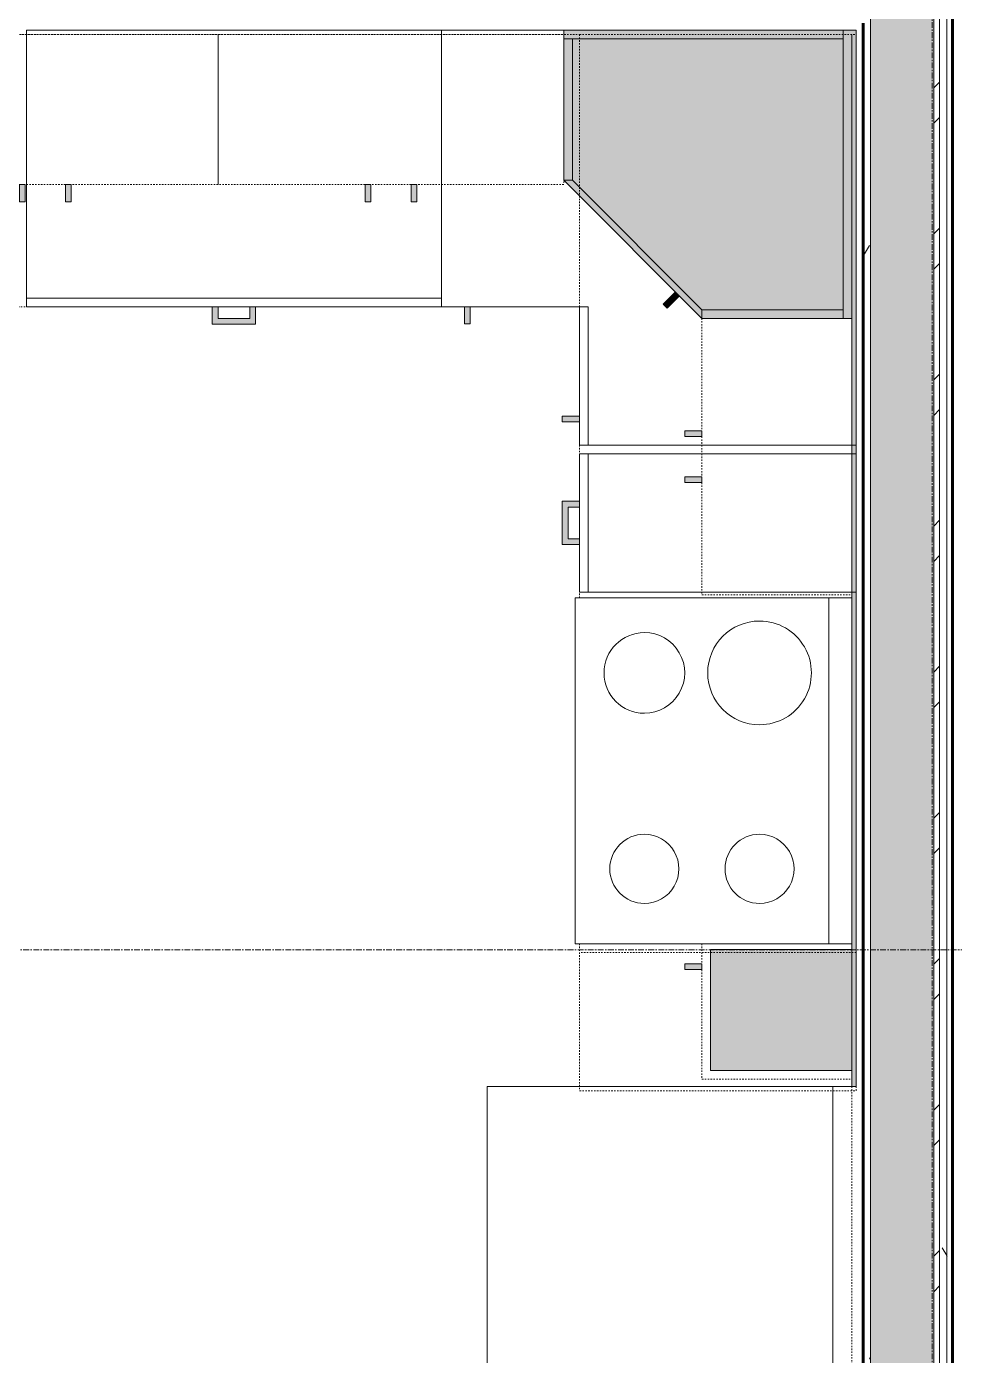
# Model space of a CAD drawing. Header units: inches. Extents: x -4169 to -1846, y 9706 to 12377.
# Drawn here: x -3559.9 to -3479.4, y 11247 to 11362.3 of the extents above; entities that cross this region are included whole.
import ezdxf

# ---------------------------------------------------------------- set-up
doc = ezdxf.new("R2010")
doc.units = ezdxf.units.IN
doc.header["$MEASUREMENT"] = 0
doc.linetypes.add('Dash', pattern=[0.25, 0.125, -0.125])
doc.linetypes.add('Grid Line 1_2_', pattern=[0.875, 0.5, -0.125, 0.125, -0.125])
for name, color, linetype, lineweight in [('0-1', 7, 'Continuous', 5), ('0-2', 50, 'Continuous', 18), ('A-WALL', 113, 'Continuous', 18), ('A-WALL-2', 96, 'Continuous', 5), ('A-WALL-5', 50, 'Continuous', 18), ('A-WALL-PATT-4', 111, 'Continuous', 9), ('I-WALL-3', 2, 'Continuous', 60), ('Q-CASE', 31, 'Continuous', 9), ('Q-CASE-1', 9, 'Continuous', 9), ('Q-CASE-3', 250, 'Continuous', 9), ('Q-CASE-4', 250, 'Dash', 9), ('Q-CASE-5', 254, 'Continuous', 9), ('Q-CASE-HDLN-1', 250, 'Dash', 9), ('Q-SPCQ-1', 250, 'Continuous', 9), ('S-GRID-1', 1, 'Grid Line 1_2_', 9)]:
    doc.layers.add(name, color=color, linetype=linetype, lineweight=lineweight)
pattern_1 = [(0, (0, 0), (20.48, 5.12), [0.845, -14.515, 0.845, -14.515, -81.92]), (0, (0, 0), (20.48, 5.12), [-30.72, 0.845, -29.875, 0.845, -14.515, -35.84]), (0, (0, 0), (20.48, 5.12), [-76.8, 0.845, -9.395, 0.845, -24.755]), (120, (7.68, 2.56), (-14.67405, 15.1762003), [0.845, -14.515, 0.845, -14.515, -81.92]), (120, (7.68, 2.56), (-14.67405, 15.1762003), [-30.72, 0.845, -29.875, 0.845, -14.515, -35.84]), (120, (7.68, 2.56), (-14.67405, 15.1762003), [-76.8, 0.845, -9.395, 0.845, -24.755]), (240, (10.24, 12.8), (-5.80595, -20.2962003), [0.845, -14.515, 0.845, -14.515, -81.92]), (240, (10.24, 12.8), (-5.80595, -20.2962003), [-30.72, 0.845, -29.875, 0.845, -14.515, -35.84]), (240, (10.24, 12.8), (-5.80595, -20.2962003), [-76.8, 0.845, -9.395, 0.845, -24.755])]

# ---------------------------------------------------------------- blocks, each defined once
blk = doc.blocks.new('Refrigerator_-_Side-by-Side_6047 - 36_ X 30_-345559-ENLARGED RCP - 2ND FLOOR PLAN')
at = {"layer": 'Q-SPCQ-1'}
for p, q in [((17.87, 14.42), (-17.88, 14.42)), ((-17.88, 14.42), (-17.88, -15.58)), ((17.87, -15.58), (17.87, 14.42)), ((-17.88, -15.58), (17.87, -15.58))]:
    blk.add_line(p, q, dxfattribs=at)
blk = doc.blocks.new('Range - 24_ x 30_-2320547-ENLARGED RCP - 2ND FLOOR PLAN')
at = {"layer": 'Q-SPCQ-1'}
for p, q in [((30, 24), (0, 24)), ((0, 24), (0, 0)), ((30, 0), (30, 24)), ((0, 22), (30, 22)), ((0, 0), (30, 0))]:
    blk.add_line(p, q, dxfattribs=at)
for centre, radius, start, end in [((6.5, 16), 4.5, 360, 180), ((23.5, 16), 3, 360, 180), ((6.5, 16), 4.5, 180, 360), ((23.5, 16), 3, 180, 0), ((6.5, 6), 3.5, 360, 180), ((23.5, 6), 3, 360, 180), ((6.5, 6), 3.5, 180, 0), ((23.5, 6), 3, 180, 360)]:
    blk.add_arc(centre, radius, start, end, dxfattribs=at)
blk = doc.blocks.new('OD_CW_Countertop - OD_CW_Countertop-2607118-ENLARGED RCP - 2ND FLOOR PLAN')
at = {"layer": 'Q-CASE-HDLN-1'}
for p, q in [((0.74, -24), (0.74, -0.38)), ((0.74, -0.38), (10.25, -0.38)), ((10.74, -0.38), (28.86, -0.38)), ((29.36, -0.38), (32.11, -0.38)), ((32.61, -0.38), (50.74, -0.38)), ((51.23, -0.38), (60.56, -0.38)), ((60.56, -0.38), (60.56, -24)), ((60.56, -24), (0.74, -24))]:
    blk.add_line(p, q, dxfattribs=at)
blk = doc.blocks.new('OD_CW_Countertop - OD_CW_Countertop-2559519-ENLARGED RCP - 2ND FLOOR PLAN')
at = {"layer": 'Q-CASE-HDLN-1'}
for p, q in [((0.74, 0), (13.11, 0)), ((43.11, 0), (47.75, 0)), ((48.24, 0), (51, 0)), ((51.5, 0), (58.38, 0)), ((58.87, 0), (92, 0)), ((92, 0), (92, -24)), ((0.74, -24), (0.74, -22)), ((92, -24), (0.74, -24))]:
    blk.add_line(p, q, dxfattribs=at)
blk = doc.blocks.new('308 - 308-2356161-ENLARGED RCP - 2ND FLOOR PLAN')
at = {"layer": 'Q-CASE'}
blk.add_hatch(color=256, dxfattribs=at).paths.add_polyline_path([(-12, 13.19), (-11.25, 13.19), (0, 24.44), (0, 25.19), (-11.74, 13.44)], flags=0)
at = {"layer": 'Q-CASE-1'}
for points in [[(-11.25, 13.19), (-11.25, 0.94), (12.25, 0.94), (12.25, 24.44), (0, 24.44)], [(0, 24.44), (12.25, 24.44), (12.25, 25.19), (0, 25.19)], [(12.25, 0.94), (13, 0.94), (13, 25.19), (12.25, 25.19), (12.25, 9.84)], [(-12, 13.19), (-12, 0.94), (-11.25, 0.94), (-11.25, 13.19)], [(-12, 0.94), (-12, 0.19), (13, 0.19), (13, 0.94), (-11.25, 0.94)]]:
    blk.add_hatch(color=256, dxfattribs=at).paths.add_polyline_path(points, flags=0)
at = {"layer": 'Q-CASE-5'}
blk.add_hatch(color=256, dxfattribs=at).paths.add_polyline_path([(-11.11, 16.2), (-10.05, 15.14), (-9.7, 15.49), (-10.76, 16.55)], flags=0)
at = {"layer": 'Q-CASE'}
for p, q in [((-12, 13.19), (0, 25.19)), ((0, 24.44), (-11.25, 13.19)), ((0, 25.19), (0, 24.44)), ((-11.25, 13.19), (-12, 13.19))]:
    blk.add_line(p, q, dxfattribs=at)
at = {"layer": 'Q-CASE-3'}
for p, q in [((-11.25, 13.19), (0, 24.44)), ((0, 25.19), (12.25, 25.19)), ((0, 24.44), (0, 25.19)), ((0, 24.44), (12.25, 24.44)), ((12.25, 24.44), (0, 24.44)), ((12.25, 25.19), (12.25, 24.44)), ((12.25, 0.94), (12.25, 25.19)), ((12.25, 25.19), (13, 25.19)), ((12.25, 24.44), (12.25, 0.94)), ((13, 25.19), (13, 0.94)), ((-10.76, 16.55), (-11.11, 16.2)), ((-11.11, 16.2), (-10.05, 15.14)), ((-9.7, 15.49), (-10.76, 16.55)), ((-12, 13.19), (-11.25, 13.19)), ((-12, 0.94), (-12, 13.19)), ((-11.25, 0.94), (-11.25, 13.19)), ((-11.25, 13.19), (-11.25, 0.94)), ((-11.25, 0.94), (-12, 0.94)), ((-12, 0.19), (-12, 0.94)), ((-12, 0.94), (13, 0.94)), ((12.25, 0.94), (-11.25, 0.94)), ((13, 0.94), (12.25, 0.94)), ((13, 0.94), (13, 0.19))]:
    blk.add_line(p, q, dxfattribs=at)
blk = doc.blocks.new('300 Series Wall Hung Cabinet_302 - 24_ X 36_-2573584-ENLARGED RCP - 2ND FLOOR PLAN')
at = {"layer": 'Q-CASE-1'}
for points in [[(-1.76, -13.19), (-2.25, -13.19), (-2.25, -14.69), (-1.76, -14.69)], [(2.24, -13.19), (1.75, -13.19), (1.75, -14.69), (2.24, -14.69)]]:
    blk.add_hatch(color=256, dxfattribs=at).paths.add_polyline_path(points, flags=0)
at = {"layer": 'Q-CASE-3'}
for p, q in [((-1.76, -13.19), (-2.25, -13.19)), ((-2.25, -13.19), (-2.25, -14.69)), ((-1.76, -14.69), (-1.76, -13.19)), ((2.24, -13.19), (1.75, -13.19)), ((1.75, -13.19), (1.75, -14.69)), ((2.24, -14.69), (2.24, -13.19)), ((-2.25, -14.69), (-1.76, -14.69)), ((1.75, -14.69), (2.24, -14.69))]:
    blk.add_line(p, q, dxfattribs=at)
at = {"layer": 'Q-CASE-4'}
for p, q in [((-12, -0.19), (-12, -13.19)), ((12, -13.19), (12, -0.19)), ((-12, -13.19), (12, -13.19))]:
    blk.add_line(p, q, dxfattribs=at)
blk = doc.blocks.new('Base Cabinet-Single Door - 12_-2213366-ENLARGED RCP - 2ND FLOOR PLAN')
at = {"layer": 'Q-CASE-4'}
for p, q in [((-5.26, 24), (-5.26, 0)), ((6.74, 24), (-5.26, 24)), ((6.74, 0), (6.74, 24)), ((-5.26, 0), (6.74, 0))]:
    blk.add_line(p, q, dxfattribs=at)
blk = doc.blocks.new('300 Series Wall Hung Cabinet_302 - 30_ X 36_-V64-ENLARGED RCP - 2ND FLOOR PLAN')
at = {"layer": 'Q-CASE-1'}
for points in [[(-2.25, 14.69), (-2.25, 13.19), (-1.76, 13.19), (-1.76, 14.69)], [(1.75, 14.69), (1.75, 13.19), (2.24, 13.19), (2.24, 14.69)]]:
    blk.add_hatch(color=256, dxfattribs=at).paths.add_polyline_path(points, flags=0)
at = {"layer": 'Q-CASE-3'}
for p, q in [((-1.76, 14.69), (-2.25, 14.69)), ((-2.25, 14.69), (-2.25, 13.19)), ((-1.76, 13.19), (-1.76, 14.69)), ((2.24, 14.69), (1.75, 14.69)), ((1.75, 14.69), (1.75, 13.19)), ((2.24, 13.19), (2.24, 14.69)), ((-2.25, 13.19), (-1.76, 13.19)), ((1.75, 13.19), (2.24, 13.19))]:
    blk.add_line(p, q, dxfattribs=at)
at = {"layer": 'Q-CASE-4'}
for p, q in [((-15, 0.19), (-15, 13.19)), ((-15, 13.19), (15, 13.19)), ((15, 13.19), (15, 0.19)), ((15, 0.19), (-15, 0.19))]:
    blk.add_line(p, q, dxfattribs=at)
blk = doc.blocks.new('Base Cabinet 4 Drawer 254 - Base Cabinet 4 Drawer 254 12_-2556189-ENLARGED RCP - 2ND FLOOR PLAN')
at = {"layer": 'Q-CASE-5'}
blk.add_hatch(color=256, dxfattribs=at).paths.add_polyline_path([(1.39, -25.5), (2.61, -25.5), (2.61, -24), (2.11, -24), (2.11, -25), (-0.64, -25), (-0.64, -24), (-1.14, -24), (-1.14, -25.5)], flags=0)
at = {"layer": 'Q-CASE-3'}
for p, q in [((-5.26, -23.25), (-5.26, 0)), ((-5.26, 0), (6.74, 0)), ((6.74, 0), (6.74, -23.25)), ((-5.26, -23.25), (-5.26, -24)), ((6.74, -23.25), (-5.26, -23.25)), ((-5.26, -24), (6.74, -24)), ((-0.64, -24), (-1.14, -24)), ((-1.14, -25.5), (-1.14, -24)), ((-0.64, -25), (-0.64, -24)), ((2.11, -25), (2.11, -24)), ((2.11, -24), (2.61, -24)), ((2.61, -24), (2.61, -25.5)), ((6.74, -24), (6.74, -23.25)), ((-0.64, -25), (2.11, -25)), ((2.61, -25.5), (-1.14, -25.5))]:
    blk.add_line(p, q, dxfattribs=at)
blk = doc.blocks.new('300 Series Wall Hung Cabinet_302 - 18_ x 36_-V90-ENLARGED RCP - 2ND FLOOR PLAN')
at = {"layer": 'Q-CASE-4'}
for p, q in [((18, 1.8125), (18, 0.1875)), ((18, 0.1875), (-17.75, 0.1875))]:
    blk.add_line(p, q, dxfattribs=at)
blk = doc.blocks.new('300 Series Wall Hung Cabinet_301 - 12_-V91-ENLARGED RCP - 2ND FLOOR PLAN')
at = {"layer": 'Q-CASE-1'}
for points in [[(5.25, -0.27), (5.25, -0.19), (-5.25, -0.19), (-5.25, -12.44), (5.25, -12.44), (5.25, -1.81)], [(-3.51, -13.19), (-4, -13.19), (-4, -14.69), (-3.51, -14.69)]]:
    blk.add_hatch(color=256, dxfattribs=at).paths.add_polyline_path(points, flags=0)
at = {"layer": 'Q-CASE-3'}
for p, q in [((-5.25, -12.44), (-5.25, -0.19)), ((5.25, -0.19), (5.25, -12.44)), ((5.25, -12.44), (-5.25, -12.44)), ((-3.51, -13.19), (-4, -13.19)), ((-4, -13.19), (-4, -14.69)), ((-3.51, -14.69), (-3.51, -13.19)), ((-4, -14.69), (-3.51, -14.69))]:
    blk.add_line(p, q, dxfattribs=at)
at = {"layer": 'Q-CASE-4'}
for p, q in [((6, -13.19), (6, -0.19)), ((-5.74, -13.19), (6, -13.19))]:
    blk.add_line(p, q, dxfattribs=at)
blk = doc.blocks.new('Base Cabinet Corner 197 - Base Cabinet Corner 197-2565125-ENLARGED RCP - 2ND FLOOR PLAN')
at = {"layer": 'Q-CASE-5'}
for points in [[(10.73, -25.38), (10.73, -24), (10.24, -24), (10.24, -25.5), (10.73, -25.5)], [(2.23, -33.51), (0.73, -33.51), (0.73, -34), (2.23, -34)]]:
    blk.add_hatch(color=256, dxfattribs=at).paths.add_polyline_path(points, flags=0)
at = {"layer": 'Q-CASE-3'}
for p, q in [((-23.26, 0), (12.74, 0)), ((-23.26, -36), (-23.26, 0)), ((12.74, 0), (12.74, -24)), ((0.74, -23.25), (0.74, -36)), ((12.74, -23.25), (0.74, -23.25)), ((0.74, -23.25), (0.74, -24)), ((0.74, -24), (0.74, -36)), ((12.74, -24), (0.74, -24)), ((10.73, -24), (10.24, -24)), ((10.24, -24), (10.24, -25.5)), ((10.73, -25.5), (10.73, -24)), ((10.24, -25.5), (10.73, -25.5)), ((2.23, -33.51), (0.73, -33.51)), ((0.73, -33.51), (0.73, -34)), ((0.73, -34), (2.23, -34)), ((2.23, -34), (2.23, -33.51)), ((0.74, -36), (-23.26, -36))]:
    blk.add_line(p, q, dxfattribs=at)
blk = doc.blocks.new('Base Cabinet 3 Drawer 230 - Base Cabinet 3 Drawer 230 36_-2567957-ENLARGED RCP - 2ND FLOOR PLAN')
at = {"layer": 'Q-CASE-5'}
blk.add_hatch(color=256, dxfattribs=at).paths.add_polyline_path([(-1.14, -24), (-1.14, -25.5), (2.61, -25.5), (2.61, -24), (2.11, -24), (2.11, -25), (-0.64, -25), (-0.64, -24)], flags=0)
at = {"layer": 'Q-CASE-3'}
for p, q in [((-17.26, -23.25), (-17.26, 0)), ((-17.26, 0), (18.74, 0)), ((18.74, 0), (18.74, -23.25)), ((-17.26, -23.25), (-17.26, -24)), ((18.74, -23.25), (-17.26, -23.25)), ((-17.26, -24), (18.74, -24)), ((-0.64, -24), (-1.14, -24)), ((-1.14, -25.5), (-1.14, -24)), ((-0.64, -25), (-0.64, -24)), ((2.11, -25), (2.11, -24)), ((2.11, -24), (2.61, -24)), ((2.61, -24), (2.61, -25.5)), ((18.74, -24), (18.74, -23.25)), ((-0.64, -25), (2.11, -25)), ((2.61, -25.5), (-1.14, -25.5))]:
    blk.add_line(p, q, dxfattribs=at)
blk = doc.blocks.new('CTR - 1st Phase - Unit Layouts_rvt-1-ENLARGED RCP - 2ND FLOOR PLAN')
at = {"layer": 'A-WALL-2'}
blk.add_hatch(color=256, dxfattribs=at).paths.add_polyline_path([(-3487.92, 11270.36), (-3487.92, 11361.99), (-3488.3, 11361.99), (-3488.3, 11270.36)], flags=0)
at = {"layer": 'A-WALL-5'}
for p, q in [((-3487.92, 11361.99), (-3488.3, 11361.99)), ((-3488.3, 11361.61), (-3488.3, 11312.73)), ((-3487.92, 11270.36), (-3487.92, 11361.99)), ((-3488.3, 11282.73), (-3488.3, 11270.36)), ((-3487.92, 11270.36), (-3488.3, 11270.36))]:
    blk.add_line(p, q, dxfattribs=at)
at = {"layer": '0-2'}
for name, p, rotation in [('300 Series Wall Hung Cabinet_302 - 30_ X 36_-V64-ENLARGED RCP - 2ND FLOOR PLAN', (-3558.3, 11361.8), 180), ('OD_CW_Countertop - OD_CW_Countertop-2607118-ENLARGED RCP - 2ND FLOOR PLAN', (-3511.19, 11337.61), 180), ('300 Series Wall Hung Cabinet_302 - 30_ X 36_-V64-ENLARGED RCP - 2ND FLOOR PLAN', (-3528.3, 11361.8), 180), ('Base Cabinet Corner 197 - Base Cabinet Corner 197-2565125-ENLARGED RCP - 2ND FLOOR PLAN', (-3487.92, 11338.73), 270.000000000012), ('308 - 308-2356161-ENLARGED RCP - 2ND FLOOR PLAN', (-3488.11, 11348.99), 90.00000000000999), ('OD_CW_Countertop - OD_CW_Countertop-2559519-ENLARGED RCP - 2ND FLOOR PLAN', (-3511.92, 11269.62), 89.99999999997826), ('300 Series Wall Hung Cabinet_302 - 24_ X 36_-2573584-ENLARGED RCP - 2ND FLOOR PLAN', (-3488.11, 11324.99), 270.00000000001), ('Base Cabinet 4 Drawer 254 - Base Cabinet 4 Drawer 254 12_-2556189-ENLARGED RCP - 2ND FLOOR PLAN', (-3487.92, 11319.98), 270.000000000012), ('Range - 24_ x 30_-2320547-ENLARGED RCP - 2ND FLOOR PLAN', (-3512.3, 11312.73), 269.9999999999951), ('Base Cabinet-Single Door - 12_-2213366-ENLARGED RCP - 2ND FLOOR PLAN', (-3487.92, 11275.24), 90.0000000000107), ('300 Series Wall Hung Cabinet_301 - 12_-V91-ENLARGED RCP - 2ND FLOOR PLAN', (-3488.11, 11276.99), 270.00000000001), ('Refrigerator_-_Side-by-Side_6047 - 36_ X 30_-345559-ENLARGED RCP - 2ND FLOOR PLAN', (-3504.35, 11252.48), 270.0000000000252), ('300 Series Wall Hung Cabinet_302 - 18_ x 36_-V90-ENLARGED RCP - 2ND FLOOR PLAN', (-3488.11, 11252.36), 90.00000000000999)]:
    blk.add_blockref(name, p, dxfattribs=dict(at, rotation=rotation))
blk.add_blockref('Base Cabinet 3 Drawer 230 - Base Cabinet 3 Drawer 230 36_-2567957-ENLARGED RCP - 2ND FLOOR PLAN', (-3542.66, 11361.99), dxfattribs=at)
blk = doc.blocks.new('CTR - 1st Phase - Shell_rvt-1-ENLARGED RCP - 2ND FLOOR PLAN')
at = {"layer": 'S-GRID-1'}
for p, q in [((-3481.32, 9836.18), (-3481.32, 12344.54)), ((-1846.46, 11282.19), (-4136.46, 11282.19))]:
    blk.add_line(p, q, dxfattribs=at)

msp = doc.modelspace()

# ---------------------------------------------------------------- hatches: boundary and pattern name
at = {"layer": 'A-WALL-PATT-4'}
h = msp.add_hatch(dxfattribs=at)
h.set_pattern_fill('FP_1', color=256, style=0, pattern_type=2)
h.set_pattern_definition(pattern_1)
h.paths.add_polyline_path([(-3479.88, 11026.31), (-3479.55, 11026.31), (-3479.55, 11369.86), (-3480.05, 11369.86), (-3480.05, 11026.31), (-3479.89, 11026.31)], flags=0)
h = msp.add_hatch(dxfattribs=at)
h.set_pattern_fill('FP_38', color=256, style=0, pattern_type=2)
h.set_pattern_definition([(45, (0, 0), (-6.335677, 6.335677), []), (45, (0, 9.6), (-6.335677, 6.335677), [])])
h.paths.add_polyline_path([(-3481.17, 11027.44), (-3480.67, 11027.44), (-3480.67, 11368.74), (-3481.17, 11368.74), (-3481.17, 11032.94)], flags=0)
h = msp.add_hatch(dxfattribs=at)
h.set_pattern_fill('FP_1', color=256, style=0, pattern_type=2)
h.set_pattern_definition(pattern_1)
h.paths.add_polyline_path([(-3480.63, 11026.94), (-3480.05, 11026.94), (-3480.06, 11369.24), (-3480.67, 11369.24), (-3480.67, 11026.94)], flags=0)
h = msp.add_hatch(dxfattribs=at)
h.set_pattern_fill('FP_1', color=256, style=0, pattern_type=2)
h.set_pattern_definition(pattern_1)
h.paths.add_polyline_path([(-3486.67, 11033.56), (-3486.67, 11122.56), (-3487.3, 11122.56), (-3487.3, 11033.56)], flags=0)
h.paths.add_polyline_path([(-3486.67, 11193.08), (-3486.67, 11362.61), (-3487.3, 11362.61), (-3487.3, 11193.14), (-3487.13, 11193.12)], flags=0)
h.paths.add_polyline_path([(-3486.67, 11129.81), (-3486.67, 11193.08), (-3487.3, 11193.08), (-3487.3, 11129.81)], flags=0)
h = msp.add_hatch(dxfattribs=at)
h.set_pattern_fill('FP_2', color=256, style=0, pattern_type=2)
h.set_pattern_definition([(161.57, (0.32, 0.32), (-2.560496185, -0.000537386), [0, -18.214, 2.022, 0]), (18.43, (-0.32, 0.32), (-2.560496185, 0.000537386), [0, -18.214, 2.022, 0]), (108.43, (0.32, 0.32), (1.27922091, -6.400876726), [6.07, -14.166]), (71.57, (-0.32, 0.32), (1.27922091, 6.400876726), [6.07, -14.166])])
h.paths.add_polyline_path([(-3481.17, 11032.94), (-3481.17, 11363.24), (-3486.67, 11363.24), (-3486.67, 11032.94)], flags=0)

# ---------------------------------------------------------------- linework, layer by layer
at = {"layer": 'A-WALL'}
for p, q in [((-3480.05, 11369.86), (-3480.05, 11026.31)), ((-3481.17, 11368.74), (-3481.17, 11027.44)), ((-3480.67, 11369.24), (-3480.67, 11026.94)), ((-3486.67, 11363.24), (-3486.67, 11129.19))]:
    msp.add_line(p, q, dxfattribs=at)
at = {"layer": 'I-WALL-3'}
for p, q in [((-3479.55, 11370.36), (-3479.55, 11025.81)), ((-3487.3, 11130.44), (-3487.3, 11362.61))]:
    msp.add_line(p, q, dxfattribs=at)

# ---------------------------------------------------------------- block references
at = {"layer": '0-1'}
for name in ['CTR - 1st Phase - Shell_rvt-1-ENLARGED RCP - 2ND FLOOR PLAN', 'CTR - 1st Phase - Unit Layouts_rvt-1-ENLARGED RCP - 2ND FLOOR PLAN']:
    msp.add_blockref(name, (0, 0), dxfattribs=at)

doc.saveas('drawing.dxf')
